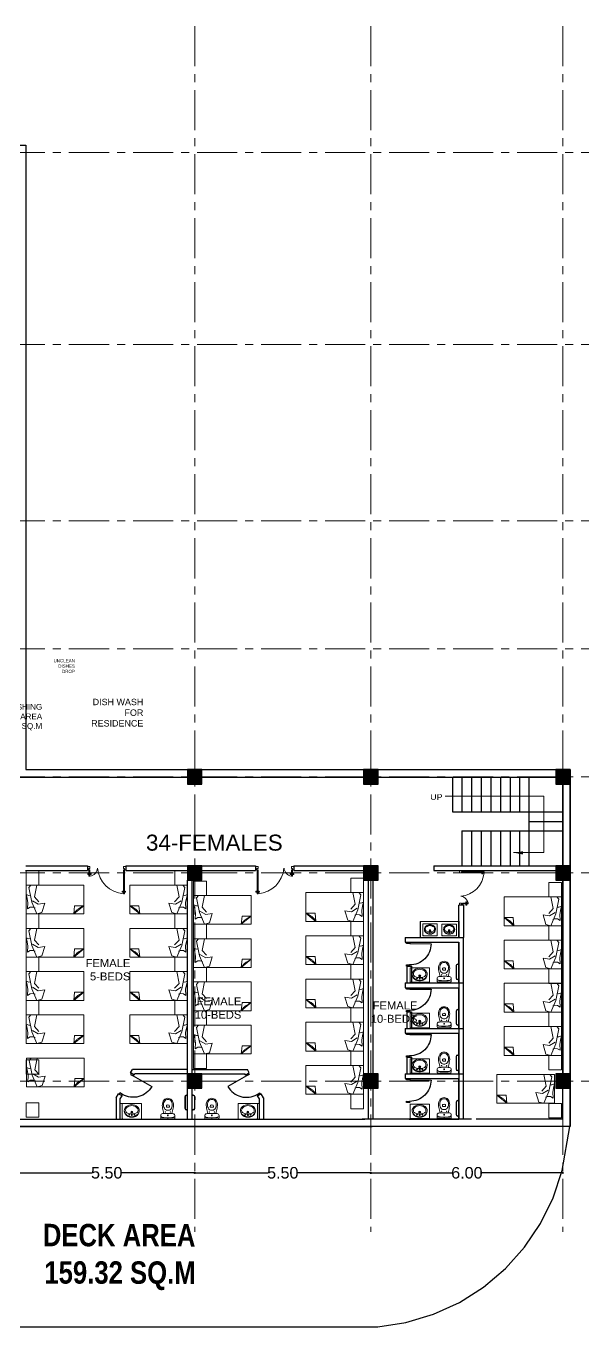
# Model space of a CAD drawing. Header units: metres. Extents: x 319894 to 3389272, y 120 to 6136017.
# Drawn here: x 321382.53 to 321399.92, y 3067998.46 to 3068039.09 of the extents above; entities that cross this region are included whole.
import ezdxf

# ---------------------------------------------------------------- set-up
doc = ezdxf.new("R2010")
doc.units = ezdxf.units.M
doc.header["$MEASUREMENT"] = 0
for name, pattern in [('CENTER', [2, 1.25, -0.25, 0.25, -0.25]), ('HIDDEN', [0.375, 0.25, -0.125]), ('RAYITAS', [0.375, 0.25, -0.125])]:
    doc.linetypes.add(name, pattern=pattern)
doc.layers.get('Defpoints').update_dxf_attribs({"color": 254})
for name, color, linetype in [('A-TEXT', 7, 'Continuous'), ('door_cad-block.com', 7, 'Continuous'), ('S-DIM', 7, 'Continuous'), ('steps', 23, 'Continuous'), ('TEXT', 255, 'Continuous'), ('TEXT @ 1', 255, 'Continuous')]:
    doc.layers.add(name, color=color, linetype=linetype)
for name, color, linetype, lineweight in [('a_MUEBLE ART', 4, 'Continuous', 5), ('centerline', 255, 'HIDDEN', 5), ('column', 50, 'Continuous', 30), ('DOORS', 4, 'Continuous', 0), ('Fixtures', 31, 'Continuous', 20), ('FURNITURE P 1 200', 255, 'Continuous', 13), ('hatch', 252, 'Continuous', 15), ('Stairs', 31, 'Continuous', 20), ('wall', 4, 'Continuous', 30), ('window-door', 4, 'Continuous', 20)]:
    doc.layers.add(name, color=color, linetype=linetype, lineweight=lineweight)
doc.styles.add('Estilo_Generado_3', font='arial.ttf', dxfattribs={"width": 1.1})
doc.styles.get("Standard").update_dxf_attribs({"font": 'arial.ttf'})
doc.styles.add('TEXTS', font='swissl.ttf')
doc.dimstyles.new('DIMTEXT', dxfattribs={"dimscale": 0.4, "dimtxt": 0.9, "dimasz": 0.3, "dimexe": 0.05, "dimexo": 0.05, "dimgap": 0.05, "dimtad": 0, "dimzin": 1, "dimdsep": 46, "dimtxsty": 'TEXTS', "dimblk": 'DOTSMALL', "dimcen": 0.1, "dimclrd": 256, "dimclre": 6, "dimclrt": 3, "dimadec": 0, "dimazin": 0, "dimtfac": 0.15, "dimtix": 1, "dimtofl": 0, "dimtmove": 1, "dimatfit": 3, "dimldrblk": 'OPEN', "dimfxl": 1, "dimtolj": 1, "dimtzin": 0, "dimarcsym": 0})

# ---------------------------------------------------------------- blocks, each defined once
blk = doc.blocks.new('*U764')
at = {"layer": 'DOORS', "linetype": 'Continuous', "lineweight": 0}
for p, q in [((8137.3, -1857.9), (8142, -1857.9)), ((8142.2, -1860), (8142.2, -1861.5)), ((8150.8, -1860), (8142.2, -1860)), ((8150.8, -1861.5), (8142.2, -1861.5)), ((8150.8, -1860), (8150.8, -1861.5)), ((8150.8, -1861.5), (8150.8, -1860)), ((8137.3, -1912), (8142, -1912)), ((8142.2, -1909.9), (8142.2, -1908.4)), ((8175.6, -1908.4), (8142.2, -1908.4)), ((8175.6, -1909.9), (8142.2, -1909.9)), ((8175.6, -1909.9), (8175.6, -1908.4)), ((8175.6, -1908.4), (8175.6, -1909.9))]:
    blk.add_line(p, q, dxfattribs=at)
for points in [[(8142, -1857.9), (8142, -1859.9), (8140.4, -1859.9), (8140.4, -1861.4), (8137.3, -1861.4), (8137.3, -1857.9)], [(8142, -1912), (8142, -1910), (8140.4, -1910), (8140.4, -1908.5), (8137.3, -1908.5), (8137.3, -1912)]]:
    blk.add_lwpolyline(points, dxfattribs=at)
for points in [[(8149.2, -1860), (8146.8, -1860), (8147.9, -1859.6), (8147.9, -1859.4, 0.414214), (8147.8, -1859.3, -0.990713), (8147.9, -1858.3), (8148.2, -1858.3)], [(8149.2, -1861.5), (8146.8, -1861.5), (8147.9, -1861.9), (8147.9, -1862.1, -0.414214), (8147.8, -1862.2, 0.990713), (8147.9, -1863.2), (8148.2, -1863.2)], [(8146.9, -1860), (8149.4, -1860), (8148.3, -1859.6), (8148.3, -1859.4, -0.414214), (8148.4, -1859.3, 0.990713), (8148.2, -1858.3), (8147.9, -1858.3)], [(8146.9, -1861.5), (8149.4, -1861.5), (8148.3, -1861.9), (8148.3, -1862.1, 0.414214), (8148.4, -1862.2, -0.990713), (8148.2, -1863.2), (8147.9, -1863.2)], [(8174.1, -1908.4), (8171.6, -1908.4), (8172.7, -1907.9), (8172.7, -1907.8, 0.414214), (8172.6, -1907.7, -0.990713), (8172.7, -1906.6), (8173.1, -1906.6)], [(8174.1, -1909.9), (8171.6, -1909.9), (8172.7, -1910.3), (8172.7, -1910.5, -0.414214), (8172.6, -1910.6, 0.990713), (8172.7, -1911.6), (8173.1, -1911.6)], [(8171.7, -1908.4), (8174.2, -1908.4), (8173.1, -1907.9), (8173.1, -1907.8, -0.414214), (8173.2, -1907.7, 0.990713), (8173.1, -1906.6), (8172.7, -1906.6)], [(8171.7, -1909.9), (8174.2, -1909.9), (8173.1, -1910.3), (8173.1, -1910.5, 0.414214), (8173.2, -1910.6, -0.990713), (8173.1, -1911.6), (8172.7, -1911.6)]]:
    blk.add_lwpolyline(points, format="xyb", dxfattribs=at)
for points in [[(8148, -1858.2), (8148, -1858.3), (8148.2, -1858.3), (8148.2, -1858.2)], [(8148, -1863.4), (8148, -1863.2), (8148.2, -1863.2), (8148.2, -1863.4)], [(8172.8, -1906.5), (8172.8, -1906.6), (8173, -1906.6), (8173, -1906.5)], [(8172.8, -1911.7), (8172.8, -1911.6), (8173, -1911.6), (8173, -1911.7)]]:
    blk.add_lwpolyline(points, close=True, dxfattribs=at)
for centre in [(8142.2, -1859.9), (8142.2, -1910)]:
    blk.add_circle(centre, 0.165, dxfattribs=at)
at = {"layer": 'window-door'}
for centre, radius, start, end in [((8138.7, -1859.8), 12.2, 274.3787, 351.9271), ((8136.2, -1911.5), 39.6, 4.4787, 84.983)]:
    blk.add_arc(centre, radius, start, end, dxfattribs=at)
blk = doc.blocks.new('*U954')
at = {"layer": 'DOORS', "linetype": 'Continuous', "lineweight": 0}
for p, q in [((8137.3, -1857.9), (8142, -1857.9)), ((8142.2, -1860), (8142.2, -1861.5)), ((8175.6, -1860), (8142.2, -1860)), ((8175.6, -1861.5), (8142.2, -1861.5)), ((8175.6, -1860), (8175.6, -1861.5)), ((8175.6, -1861.5), (8175.6, -1860)), ((8137.3, -1912), (8142, -1912)), ((8142.2, -1909.9), (8142.2, -1908.4)), ((8150.8, -1908.4), (8142.2, -1908.4)), ((8150.8, -1909.9), (8142.2, -1909.9)), ((8150.8, -1909.9), (8150.8, -1908.4)), ((8150.8, -1908.4), (8150.8, -1909.9))]:
    blk.add_line(p, q, dxfattribs=at)
for points in [[(8142, -1857.9), (8142, -1859.9), (8140.4, -1859.9), (8140.4, -1861.4), (8137.3, -1861.4), (8137.3, -1857.9)], [(8142, -1912), (8142, -1910), (8140.4, -1910), (8140.4, -1908.5), (8137.3, -1908.5), (8137.3, -1912)]]:
    blk.add_lwpolyline(points, dxfattribs=at)
for points in [[(8174.1, -1860), (8171.6, -1860), (8172.7, -1859.6), (8172.7, -1859.4, 0.414214), (8172.6, -1859.3, -0.990713), (8172.7, -1858.3), (8173.1, -1858.3)], [(8174.1, -1861.5), (8171.6, -1861.5), (8172.7, -1862), (8172.7, -1862.1, -0.414214), (8172.6, -1862.3, 0.990713), (8172.7, -1863.3), (8173.1, -1863.3)], [(8171.7, -1860), (8174.2, -1860), (8173.1, -1859.6), (8173.1, -1859.4, -0.414214), (8173.2, -1859.3, 0.990713), (8173.1, -1858.3), (8172.7, -1858.3)], [(8171.7, -1861.5), (8174.2, -1861.5), (8173.1, -1862), (8173.1, -1862.1, 0.414214), (8173.2, -1862.3, -0.990713), (8173.1, -1863.3), (8172.7, -1863.3)], [(8149.2, -1908.4), (8146.8, -1908.4), (8147.9, -1908), (8147.9, -1907.8, 0.414214), (8147.8, -1907.7, -0.990713), (8147.9, -1906.7), (8148.2, -1906.7)], [(8149.2, -1909.9), (8146.8, -1909.9), (8147.9, -1910.3), (8147.9, -1910.5, -0.414214), (8147.8, -1910.6, 0.990713), (8147.9, -1911.6), (8148.2, -1911.6)], [(8146.9, -1908.4), (8149.4, -1908.4), (8148.3, -1908), (8148.3, -1907.8, -0.414214), (8148.4, -1907.7, 0.990713), (8148.2, -1906.7), (8147.9, -1906.7)], [(8146.9, -1909.9), (8149.4, -1909.9), (8148.3, -1910.3), (8148.3, -1910.5, 0.414214), (8148.4, -1910.6, -0.990713), (8148.2, -1911.6), (8147.9, -1911.6)]]:
    blk.add_lwpolyline(points, format="xyb", dxfattribs=at)
for points in [[(8172.8, -1858.2), (8172.8, -1858.3), (8173, -1858.3), (8173, -1858.2)], [(8172.8, -1863.4), (8172.8, -1863.3), (8173, -1863.3), (8173, -1863.4)], [(8148, -1906.5), (8148, -1906.7), (8148.2, -1906.7), (8148.2, -1906.5)], [(8148, -1911.7), (8148, -1911.6), (8148.2, -1911.6), (8148.2, -1911.7)]]:
    blk.add_lwpolyline(points, close=True, dxfattribs=at)
for centre in [(8142.2, -1859.9), (8142.2, -1910)]:
    blk.add_circle(centre, 0.165, dxfattribs=at)
at = {"layer": 'window-door'}
for centre, radius, start, end in [((8136.2, -1858.4), 39.6, 275.017, 355.5213), ((8138.7, -1910.1), 12.2, 8.0729, 85.6213)]:
    blk.add_arc(centre, radius, start, end, dxfattribs=at)
blk = doc.blocks.new('*U950')
at = {"color": 0, "linetype": 'ByBlock', "ltscale": 10}
blk.add_lwpolyline([(-50, 0), (-50, 800, 0.414214), (-850, 0)], format="xyb", dxfattribs=at)
at = {"color": 0}
for points in [[(-900, 0), (-850, 0), (-850, -121), (-900, -121)], [(-50, 0), (0, 0), (0, -121), (-50, -121)]]:
    blk.add_lwpolyline(points, close=True, dxfattribs=at)
blk = doc.blocks.new('ca_ba_wc057')
at = {"layer": 'a_MUEBLE ART', "color": 8}
for p, q in [((-4.8, -41.3), (-4.8, -39.3)), ((0, -4), (-1.1, -4)), ((0, -4), (1.1, -4)), ((4.8, -41.3), (4.8, -39.3))]:
    blk.add_line(p, q, dxfattribs=at)
at = {"layer": 'a_MUEBLE ART'}
blk.add_lwpolyline([(-16.3, -34.8, -0.017322), (-12.2, -18, -0.007818), (-16.6, -17.5, -0.379899), (-22.2, -11.2), (-22.2, -4, -0.414214), (-18.2, 0), (0, 0), (18.2, 0, -0.414214), (22.2, -4), (22.2, -11.2, -0.379899), (16.6, -17.5, -0.007818), (12.2, -18, -0.017322), (16.3, -34.8, -0.034533), (17.5, -43, -0.180901), (11.8, -60.3, -0.210568), (0, -65.5, -0.210568), (-11.8, -60.3, -0.180901), (-17.5, -43, -0.034533)], format="xyb", close=True, dxfattribs=at)
at = {"layer": 'a_MUEBLE ART', "color": 8}
for centre, radius in [((-8, -23), 0.75), ((0, -12.2), 1.35), ((0, -12.2), 1.35), ((8, -23), 0.75)]:
    blk.add_circle(centre, radius, dxfattribs=at)
for centre, radius, start, end in [((-16, -8.9), 4, 96.2719, 180), ((-16, -9.6), 4, 96.2141, 169.7572), ((0, -154), 149.3, 90, 96.3306), ((0, -154), 150, 90, 96.2719), ((-3.3, -39.3), 1.5, 96.6492, 180), ((0, -67.6), 30, 90, 96.6492), ((0, -154), 150, 83.7281, 90), ((0, -154), 149.3, 83.6694, 90), ((0, -67.6), 30, 83.3508, 90), ((3.3, -39.3), 1.5, 0, 83.3508), ((16, -8.9), 4, 0, 83.7281), ((16, -9.6), 4, 10.2428, 83.7859), ((-1.8, -41.3), 3, 180, 233.1301), ((0, -38.9), 6, 233.1301, 270), ((0, -38.9), 6, 270, 306.8699), ((1.8, -41.3), 3, 306.8699, 0)]:
    blk.add_arc(centre, radius, start, end, dxfattribs=at)
at = {"layer": 'a_MUEBLE ART'}
for centre, radius, start, end in [((11.2, -45.8), 25, 152.5973, 168.3805), ((0, 121.9), 140.4, 264.9986, 270), ((-0.7, -39.6), 11.6, 96.2419, 152.5973), ((0, -46), 18, 90, 96.2419), ((0, 121.9), 140.4, 270, 275.0014), ((0, -46), 18, 83.7581, 90), ((0.7, -39.6), 11.6, 27.4027, 83.7581), ((-11.2, -45.8), 25, 11.6195, 27.4027), ((7.9, -45.1), 21.6, 168.3805, 209.1161), ((0, -49.5), 12.6, 209.1161, 270), ((0, -49.5), 12.6, 270, 330.8839), ((-7.9, -45.1), 21.6, 330.8839, 11.6195)]:
    blk.add_arc(centre, radius, start, end, dxfattribs=at)
blk = doc.blocks.new('dfsdsd')
at = {"layer": 'a_MUEBLE ART'}
for q in [(322538.219, 3068058.871), (322538.276, 3068059.364)]:
    blk.add_line((322538.219, 3068059.364), q, dxfattribs=at)
at = {"layer": 'a_MUEBLE ART', "color": 8}
blk.add_line((322538.205, 3068058.871), (322538.205, 3068058.892), dxfattribs=at)
at = {"layer": 'a_MUEBLE ART'}
blk.add_lwpolyline([(322537.614, 3068058.871), (322538.218, 3068058.871), (322538.219, 3068059.364), (322537.614, 3068059.364)], close=True, dxfattribs=at)
at = {"layer": 'a_MUEBLE ART', "color": 8, "linetype": 'RAYITAS'}
for centre in [(322537.833, 3068059.013), (322538, 3068059.013)]:
    blk.add_circle(centre, 0.0125, dxfattribs=at)
at = {"layer": 'a_MUEBLE ART', "color": 8}
for centre, radius in [((322537.916, 3068059.091), 0.0313), ((322537.916, 3068059.091), 0.0192), ((322537.916, 3068059.002), 0.0146)]:
    blk.add_circle(centre, radius, dxfattribs=at)
at = {"layer": 'a_MUEBLE ART'}
for centre, radius, start, end in [((322537.896, 3068059.168), 0.215, 187.4784, 187.4784), ((322537.936, 3068059.167), 0.215, 352.4878, 352.4878), ((322537.849, 3068059.139), 0.167, 129.066, 179.9831), ((322537.879, 3068059.139), 0.196, 179.9831, 247.2687), ((322537.896, 3068059.168), 0.215, 190.9799, 247.8039), ((322537.821, 3068059.154), 0.101, 152.9141, 249.6246), ((322537.849, 3068059.139), 0.134, 129.066, 152.9141), ((322537.916, 3068059.057), 0.273, 89.9831, 129.066), ((322537.916, 3068059.057), 0.24, 89.9831, 129.066), ((322537.916, 3068059.411), 0.376, 249.6246, 269.9831), ((322537.916, 3068059.229), 0.294, 247.2687, 269.9831), ((322537.916, 3068059.229), 0.28, 248.7299, 269.9831), ((322537.916, 3068059.057), 0.273, 50.9002, 89.9831), ((322537.916, 3068059.057), 0.24, 50.9002, 89.9831), ((322537.916, 3068059.411), 0.376, 269.9831, 290.3416), ((322537.916, 3068059.229), 0.28, 269.9831, 291.2364), ((322537.916, 3068059.229), 0.294, 269.9831, 292.6975), ((322537.936, 3068059.167), 0.215, 292.1624, 348.9864), ((322537.954, 3068059.139), 0.196, 292.6975, 359.9831), ((322538.012, 3068059.154), 0.101, 290.3416, 27.0521), ((322537.983, 3068059.139), 0.134, 27.0521, 50.9002), ((322537.983, 3068059.139), 0.167, 359.9831, 50.9002)]:
    blk.add_arc(centre, radius, start, end, dxfattribs=at)
at = {"layer": 'FURNITURE P 1 200'}
for p, q in [((322536.179, 3068059.602), (322536.179, 3068059.64)), ((322536.179, 3068059.64), (322536.184, 3068059.64)), ((322536.184, 3068059.602), (322536.179, 3068059.602)), ((322536.184, 3068059.64), (322536.184, 3068059.602)), ((322536.184, 3068059.63), (322536.207, 3068059.63)), ((322536.184, 3068059.612), (322536.207, 3068059.611)), ((322536.243, 3068059.376), (322536.242, 3068059.211)), ((322536.243, 3068059.376), (322536.244, 3068059.574)), ((322536.262, 3068059.376), (322536.26, 3068059.211)), ((322536.262, 3068059.376), (322536.263, 3068059.573)), ((322536.176, 3068059.184), (322536.176, 3068059.146)), ((322536.181, 3068059.184), (322536.176, 3068059.184)), ((322536.176, 3068059.146), (322536.181, 3068059.146)), ((322536.181, 3068059.146), (322536.181, 3068059.184)), ((322536.181, 3068059.174), (322536.204, 3068059.174)), ((322536.181, 3068059.156), (322536.204, 3068059.155))]:
    blk.add_line(p, q, dxfattribs=at)
for centre, radius, start, end in [((322536.207, 3068059.574), 0.0561, 359.4074, 89.4074), ((322536.207, 3068059.574), 0.0374, 359.4074, 89.4074), ((322536.204, 3068059.211), 0.0374, 269.8025, 359.8025), ((322536.204, 3068059.211), 0.0561, 269.8025, 359.8025)]:
    blk.add_arc(centre, radius, start, end, dxfattribs=at)
at = {"layer": 'wall'}
for p, q in [((322536.175, 3068060.291), (322537.823, 3068060.291)), ((322536.176, 3068060.421), (322537.898, 3068060.421)), ((322537.843, 3068060.256), (322537.823, 3068060.291)), ((322537.843, 3068060.256), (322537.956, 3068060.321)), ((322537.956, 3068060.321), (322537.898, 3068060.421)), ((322538.219, 3068059.606), (322538.331, 3068059.671)), ((322538.276, 3068059.506), (322538.219, 3068059.606)), ((322538.276, 3068058.871), (322538.276, 3068059.506)), ((322538.406, 3068059.541), (322538.331, 3068059.671)), ((322538.406, 3068059.541), (322538.406, 3068058.871))]:
    blk.add_line(p, q, dxfattribs=at)
at = {"xscale": -0.00999999999999999, "yscale": 0.00999999999999999, "zscale": 0.009999999999999993, "rotation": 180.2486950231968}
blk.add_blockref('ca_ba_wc057', (322536.791, 3068058.871), dxfattribs=at)
at = {"layer": 'door_cad-block.com', "xscale": 0.0008333333318616673, "yscale": 0.0008333333318616673, "zscale": 0.0008333333318616673, "rotation": 119.9118645570162}
blk.add_blockref('*U950', (322537.85, 3068060.26), dxfattribs=at)
blk = doc.blocks.new('cell bed1')
at = {"layer": 'Fixtures'}
for p, q in [((2034189, -167492), (2034446, -167181)), ((2034446, -167181), (2034189, -167208)), ((2034189, -167208), (2034189, -167492))]:
    blk.add_line(p, q, dxfattribs=at)
blk.add_lwpolyline([(2034446, -167492), (2034446, -165692), (2033546, -165692), (2033546, -167492)], close=True, dxfattribs=at)
at = {"layer": 'Fixtures', "linetype": 'ByBlock', "lineweight": 0}
for points in [[(2034288, -165740), (2034093, -165751), (2033916, -165714), (2033841, -165694), (2033872, -165777), (2033864, -165843)], [(2034256, -165972), (2034233, -165910), (2034237, -165822), (2034288, -165740)], [(2034036, -165889), (2034143, -166070), (2034112, -166274), (2034405, -166182), (2034446, -166026), (2034081, -165870), (2033621, -165778), (2033546, -165839), (2033546, -166026), (2033913, -165956), (2034065, -166095)]]:
    blk.add_lwpolyline(points, dxfattribs=at)
at = {"layer": 'Fixtures'}
blk.add_open_spline([(2034189, -167483), (2034205, -167455), (2034280, -167338), (2034324, -167266), (2034400, -167213), (2034446, -167181)], degree=3, knots=[58.285176, 58.285176, 58.285176, 58.285176, 153.797631, 253.744613, 409.43508, 409.43508, 409.43508, 409.43508], dxfattribs=at)
blk = doc.blocks.new('_DotSmall')
at = {"color": 0, "linetype": 'ByBlock', "const_width": 0.5}
blk.add_lwpolyline([(-0.0625, 0, 1), (0.0625, 0, 1)], format="xyb", close=True, dxfattribs=at)
blk = doc.blocks.new('*D923')
at = {"layer": 'Defpoints', "color": 0, "transparency": 16777216}
for p in [(322212.308, 3068104.83), (322217.803, 3068104.83), (322217.803, 3068104.83)]:
    blk.add_point(p, dxfattribs=at)
at = {"layer": 'S-DIM', "color": 6, "lineweight": -2, "transparency": 16777216}
blk.add_line((322212.308, 3068104.85), (322212.308, 3068104.85), dxfattribs=at)
at = {"layer": 'S-DIM', "lineweight": -2, "transparency": 16777216}
for p, q in [((322212.308, 3068104.83), (322214.587, 3068104.83)), ((322217.803, 3068104.83), (322215.523, 3068104.83))]:
    blk.add_line(p, q, dxfattribs=at)
at = {"layer": 'S-DIM', "lineweight": -2, "transparency": 16777216, "xscale": 0.12, "yscale": 0.12, "zscale": 0.12, "rotation": 180}
blk.add_blockref('_DotSmall', (322212.308, 3068104.83), dxfattribs=at)
at = {"layer": 'S-DIM', "lineweight": -2, "transparency": 16777216, "xscale": 0.12, "yscale": 0.12, "zscale": 0.12}
blk.add_blockref('_DotSmall', (322217.803, 3068104.83), dxfattribs=at)
at = {"layer": 'S-DIM', "color": 3, "transparency": 16777216, "insert": (322215.055, 3068104.83), "char_height": 0.36, "attachment_point": 5, "style": 'TEXTS'}
blk.add_mtext('\\A1;5.50', dxfattribs=at)
blk = doc.blocks.new('_Open')
at = {"color": 0, "linetype": 'ByBlock', "lineweight": -2}
for p, q in [((-1, 0.17), (0, 0)), ((-1, -0.17), (0, 0)), ((0, 0), (-1, 0))]:
    blk.add_line(p, q, dxfattribs=at)
blk = doc.blocks.new('*D924')
at = {"layer": 'Defpoints', "color": 0, "transparency": 16777216}
for p in [(322217.803, 3068104.83), (322223.303, 3068104.83), (322223.303, 3068104.83)]:
    blk.add_point(p, dxfattribs=at)
at = {"layer": 'S-DIM', "lineweight": -2, "transparency": 16777216}
for p, q in [((322217.803, 3068104.83), (322220.085, 3068104.83)), ((322223.303, 3068104.83), (322221.02, 3068104.83))]:
    blk.add_line(p, q, dxfattribs=at)
at = {"layer": 'S-DIM', "lineweight": -2, "transparency": 16777216, "xscale": 0.12, "yscale": 0.12, "zscale": 0.12, "rotation": 180}
blk.add_blockref('_DotSmall', (322217.803, 3068104.83), dxfattribs=at)
at = {"layer": 'S-DIM', "lineweight": -2, "transparency": 16777216, "xscale": 0.12, "yscale": 0.12, "zscale": 0.12}
blk.add_blockref('_DotSmall', (322223.303, 3068104.83), dxfattribs=at)
at = {"layer": 'S-DIM', "color": 3, "transparency": 16777216, "insert": (322220.553, 3068104.83), "char_height": 0.36, "attachment_point": 5, "style": 'TEXTS'}
blk.add_mtext('\\A1;5.50', dxfattribs=at)
blk = doc.blocks.new('*D925')
at = {"layer": 'Defpoints', "color": 0, "transparency": 16777216}
for p in [(322223.303, 3068104.83), (322229.303, 3068104.83), (322229.303, 3068104.83)]:
    blk.add_point(p, dxfattribs=at)
at = {"layer": 'S-DIM', "lineweight": -2, "transparency": 16777216}
for p, q in [((322223.303, 3068104.83), (322225.835, 3068104.83)), ((322229.303, 3068104.83), (322226.77, 3068104.83))]:
    blk.add_line(p, q, dxfattribs=at)
at = {"layer": 'S-DIM', "lineweight": -2, "transparency": 16777216, "xscale": 0.12, "yscale": 0.12, "zscale": 0.12, "rotation": 180}
blk.add_blockref('_DotSmall', (322223.303, 3068104.83), dxfattribs=at)
at = {"layer": 'S-DIM', "lineweight": -2, "transparency": 16777216, "xscale": 0.12, "yscale": 0.12, "zscale": 0.12}
blk.add_blockref('_DotSmall', (322229.303, 3068104.83), dxfattribs=at)
at = {"layer": 'S-DIM', "color": 3, "transparency": 16777216, "insert": (322226.303, 3068104.83), "char_height": 0.36, "attachment_point": 5, "style": 'TEXTS'}
blk.add_mtext('\\A1;6.00', dxfattribs=at)
blk = doc.blocks.new('column')
at = {"layer": 'hatch'}
h = blk.add_hatch(color=256, dxfattribs=at)
h.dxf.hatch_style = 1
h.paths.add_polyline_path([(0, 0), (0.45, 0), (0.45, 0.45), (0, 0.45)])
at = {"layer": 'column'}
for p, q in [((0, 0.45), (0.45, 0)), ((0, 0), (0.45, 0.45)), ((0.225, 0.45), (0.225, 0)), ((0, 0.225), (0.45, 0.225))]:
    blk.add_line(p, q, dxfattribs=at)
blk.add_lwpolyline([(0, 0), (0.45, 0), (0.45, 0.45), (0, 0.45)], close=True, dxfattribs=at)
blk = doc.blocks.new('*U951')
at = {"color": 0, "linetype": 'ByBlock', "ltscale": 10}
blk.add_lwpolyline([(-850, 0), (-850, 800, -0.414214), (-50, 0)], format="xyb", dxfattribs=at)
at = {"color": 0}
for points in [[(-900, 0), (-850, 0), (-850, -121), (-900, -121)], [(-50, 0), (0, 0), (0, -121), (-50, -121)]]:
    blk.add_lwpolyline(points, close=True, dxfattribs=at)
blk = doc.blocks.new('DFGDFGDG')
at = {"layer": 'a_MUEBLE ART', "color": 8}
for p, q in [((322351.688, 3068110.453), (322351.688, 3068110.474)), ((322352.262, 3068110.474), (322351.688, 3068110.474)), ((322352.262, 3068110.452), (322352.262, 3068110.474))]:
    blk.add_line(p, q, dxfattribs=at)
at = {"layer": 'a_MUEBLE ART'}
blk.add_lwpolyline([(322351.675, 3068110.453), (322351.675, 3068110.925), (322352.279, 3068110.925), (322352.279, 3068110.452)], close=True, dxfattribs=at)
at = {"layer": 'a_MUEBLE ART', "color": 8, "linetype": 'RAYITAS'}
for centre in [(322351.893, 3068110.594), (322352.06, 3068110.594)]:
    blk.add_circle(centre, 0.0125, dxfattribs=at)
at = {"layer": 'a_MUEBLE ART', "color": 8}
for centre, radius in [((322351.977, 3068110.673), 0.0313), ((322351.977, 3068110.673), 0.0192), ((322351.977, 3068110.584), 0.0146)]:
    blk.add_circle(centre, radius, dxfattribs=at)
at = {"layer": 'a_MUEBLE ART'}
for centre, radius, start, end in [((322351.957, 3068110.749), 0.215, 187.4772, 187.4772), ((322351.997, 3068110.749), 0.215, 352.4866, 352.4866), ((322351.91, 3068110.721), 0.167, 129.0648, 179.9819), ((322351.939, 3068110.721), 0.196, 179.9819, 247.2675), ((322351.957, 3068110.749), 0.215, 190.9787, 247.8026), ((322351.882, 3068110.736), 0.101, 152.9129, 249.6234), ((322351.91, 3068110.721), 0.134, 129.0648, 152.9129), ((322351.977, 3068110.639), 0.273, 89.9819, 129.0648), ((322351.977, 3068110.639), 0.24, 89.9819, 129.0648), ((322351.977, 3068110.993), 0.376, 249.6234, 269.9819), ((322351.977, 3068110.639), 0.273, 50.899, 89.9819), ((322351.977, 3068110.639), 0.24, 50.899, 89.9819), ((322351.977, 3068110.993), 0.376, 269.9819, 290.3404), ((322351.997, 3068110.749), 0.215, 292.1612, 348.9852), ((322352.015, 3068110.721), 0.196, 292.6963, 359.9819), ((322352.072, 3068110.736), 0.101, 290.3404, 27.0509), ((322352.044, 3068110.721), 0.134, 27.0509, 50.899), ((322352.044, 3068110.721), 0.167, 359.9819, 50.899), ((322351.977, 3068110.811), 0.294, 247.2675, 269.9819), ((322351.977, 3068110.811), 0.28, 248.7287, 269.9819), ((322351.977, 3068110.811), 0.28, 269.9819, 291.2352), ((322351.977, 3068110.811), 0.294, 269.9819, 292.6963)]:
    blk.add_arc(centre, radius, start, end, dxfattribs=at)
at = {"layer": 'FURNITURE P 1 200'}
for p, q in [((322353.112, 3068110.797), (322353.112, 3068110.993)), ((322353.13, 3068110.797), (322353.131, 3068110.993)), ((322353.191, 3068111.049), (322353.168, 3068111.049)), ((322353.191, 3068111.031), (322353.168, 3068111.031)), ((322353.196, 3068111.059), (322353.191, 3068111.059)), ((322353.191, 3068111.059), (322353.191, 3068111.021)), ((322353.191, 3068111.021), (322353.196, 3068111.021)), ((322353.196, 3068111.021), (322353.196, 3068111.059)), ((322353.112, 3068110.797), (322353.112, 3068110.601)), ((322353.13, 3068110.797), (322353.131, 3068110.601)), ((322353.191, 3068110.564), (322353.168, 3068110.564)), ((322353.191, 3068110.536), (322353.191, 3068110.573)), ((322353.191, 3068110.573), (322353.196, 3068110.573)), ((322353.196, 3068110.573), (322353.196, 3068110.536)), ((322353.191, 3068110.545), (322353.168, 3068110.545)), ((322353.196, 3068110.536), (322353.191, 3068110.536))]:
    blk.add_line(p, q, dxfattribs=at)
for centre, radius, start, end in [((322353.168, 3068110.993), 0.0561, 90.1975, 180.1975), ((322353.168, 3068110.993), 0.0374, 90.1975, 180.1975), ((322353.168, 3068110.601), 0.0561, 179.8025, 269.8025), ((322353.168, 3068110.601), 0.0374, 179.8025, 269.8025)]:
    blk.add_arc(centre, radius, start, end, dxfattribs=at)
at = {"layer": 'wall'}
for p, q in [((322351.525, 3068111.873), (322351.675, 3068111.873)), ((322351.525, 3068111.873), (322353.196, 3068111.873)), ((322351.525, 3068111.873), (322351.525, 3068111.723)), ((322353.196, 3068111.873), (322353.346, 3068111.873)), ((322353.346, 3068110.453), (322353.346, 3068111.873)), ((322351.525, 3068111.723), (322353.196, 3068111.723)), ((322353.196, 3068110.453), (322353.196, 3068111.723)), ((322351.645, 3068110.453), (322353.196, 3068110.453))]:
    blk.add_line(p, q, dxfattribs=at)
at = {"xscale": -0.009999999999999976, "yscale": 0.009999999999999976, "zscale": 0.00999999999999998, "rotation": 180.2486950231969}
blk.add_blockref('ca_ba_wc057', (322352.741, 3068110.474), dxfattribs=at)
at = {"layer": 'door_cad-block.com', "xscale": 0.0008333333318616671, "yscale": 0.0008333333318616671, "zscale": 0.0008333333318616671, "rotation": 269.7513044880719}
blk.add_blockref('*U951', (322351.663, 3068110.972), dxfattribs=at)
blk = doc.blocks.new('*U958')
at = {"layer": 'DOORS', "linetype": 'Continuous', "lineweight": 0}
for p, q in [((8137.3, -1857.9), (8142, -1857.9)), ((8142.2, -1860), (8142.2, -1861.5)), ((8175.6, -1860), (8142.2, -1860)), ((8175.6, -1861.5), (8142.2, -1861.5)), ((8175.6, -1860), (8175.6, -1861.5)), ((8175.6, -1861.5), (8175.6, -1860)), ((8137.3, -1912), (8142, -1912)), ((8142.2, -1909.9), (8142.2, -1908.4)), ((8150.8, -1908.4), (8142.2, -1908.4)), ((8150.8, -1909.9), (8142.2, -1909.9)), ((8150.8, -1909.9), (8150.8, -1908.4)), ((8150.8, -1908.4), (8150.8, -1909.9))]:
    blk.add_line(p, q, dxfattribs=at)
for points in [[(8142, -1857.9), (8142, -1859.9), (8140.4, -1859.9), (8140.4, -1861.4), (8137.3, -1861.4), (8137.3, -1857.9)], [(8142, -1912), (8142, -1910), (8140.4, -1910), (8140.4, -1908.5), (8137.3, -1908.5), (8137.3, -1912)]]:
    blk.add_lwpolyline(points, dxfattribs=at)
for points in [[(8174.1, -1860), (8171.6, -1860), (8172.7, -1859.6), (8172.7, -1859.4, 0.414214), (8172.6, -1859.3, -0.990713), (8172.7, -1858.3), (8173.1, -1858.3)], [(8171.7, -1860), (8174.2, -1860), (8173.1, -1859.6), (8173.1, -1859.4, -0.414214), (8173.2, -1859.3, 0.990713), (8173.1, -1858.3), (8172.7, -1858.3)], [(8174.1, -1861.5), (8171.6, -1861.5), (8172.7, -1862), (8172.7, -1862.1, -0.414214), (8172.6, -1862.3, 0.990713), (8172.7, -1863.3), (8173.1, -1863.3)], [(8171.7, -1861.5), (8174.2, -1861.5), (8173.1, -1862), (8173.1, -1862.1, 0.414214), (8173.2, -1862.3, -0.990713), (8173.1, -1863.3), (8172.7, -1863.3)], [(8149.2, -1908.4), (8146.8, -1908.4), (8147.9, -1908), (8147.9, -1907.8, 0.414214), (8147.8, -1907.7, -0.990713), (8147.9, -1906.7), (8148.2, -1906.7)], [(8149.2, -1909.9), (8146.8, -1909.9), (8147.9, -1910.3), (8147.9, -1910.5, -0.414214), (8147.8, -1910.6, 0.990713), (8147.9, -1911.6), (8148.2, -1911.6)], [(8146.9, -1908.4), (8149.4, -1908.4), (8148.3, -1908), (8148.3, -1907.8, -0.414214), (8148.4, -1907.7, 0.990713), (8148.2, -1906.7), (8147.9, -1906.7)], [(8146.9, -1909.9), (8149.4, -1909.9), (8148.3, -1910.3), (8148.3, -1910.5, 0.414214), (8148.4, -1910.6, -0.990713), (8148.2, -1911.6), (8147.9, -1911.6)]]:
    blk.add_lwpolyline(points, format="xyb", dxfattribs=at)
for points in [[(8172.8, -1858.2), (8172.8, -1858.3), (8173, -1858.3), (8173, -1858.2)], [(8172.8, -1863.4), (8172.8, -1863.3), (8173, -1863.3), (8173, -1863.4)], [(8148, -1906.5), (8148, -1906.7), (8148.2, -1906.7), (8148.2, -1906.5)], [(8148, -1911.7), (8148, -1911.6), (8148.2, -1911.6), (8148.2, -1911.7)]]:
    blk.add_lwpolyline(points, close=True, dxfattribs=at)
for centre in [(8142.2, -1859.9), (8142.2, -1910)]:
    blk.add_circle(centre, 0.165, dxfattribs=at)
at = {"layer": 'window-door'}
for centre, radius, start, end in [((8136.2, -1858.4), 39.6, 275.017, 355.5213), ((8138.7, -1910.1), 12.2, 8.0729, 85.6213)]:
    blk.add_arc(centre, radius, start, end, dxfattribs=at)
blk = doc.blocks.new('GRID FOR GROUND FLOOR')
at = {"layer": 'centerline', "linetype": 'CENTER'}
for p, q in [((322217.803, 3068140.648), (322217.803, 3068102.989)), ((322217.803, 3068140.648), (322217.803, 3068102.989)), ((322223.303, 3068140.648), (322223.303, 3068102.989)), ((322223.303, 3068140.648), (322223.303, 3068102.989)), ((322223.303, 3068140.648), (322223.303, 3068102.989)), ((322223.303, 3068140.648), (322223.303, 3068102.989)), ((322229.303, 3068140.648), (322229.303, 3068102.989)), ((322229.303, 3068140.648), (322229.303, 3068102.989)), ((322229.303, 3068140.648), (322229.303, 3068102.989)), ((322229.303, 3068140.648), (322229.303, 3068102.989)), ((322235.126, 3068136.698), (322188.02, 3068136.698)), ((322235.126, 3068130.698), (322188.02, 3068130.698)), ((322235.126, 3068125.198), (322188.02, 3068125.198)), ((322235.126, 3068121.198), (322188.02, 3068121.198)), ((322235.126, 3068117.198), (322188.02, 3068117.198)), ((322235.126, 3068117.198), (322188.02, 3068117.198)), ((322235.126, 3068114.198), (322188.02, 3068114.198)), ((322235.126, 3068114.198), (322188.02, 3068114.198)), ((322235.126, 3068107.698), (322188.02, 3068107.698))]:
    blk.add_line(p, q, dxfattribs=at)
at = {"layer": 'wall'}
for p in [(322217.578, 3068116.973), (322223.078, 3068116.973), (322229.078, 3068116.973), (322217.578, 3068113.973), (322223.078, 3068113.973), (322229.078, 3068113.973), (322217.578, 3068107.473), (322223.078, 3068107.473), (322229.078, 3068107.473)]:
    blk.add_blockref('column', p, dxfattribs=at)
at = {"layer": 'S-DIM'}
for base, p1, p2, picture, middle in [((322217.8026, 3068104.82994), (322212.30759, 3068104.8299), (322217.8026, 3068104.82994), '*D923', (322215.05509, 3068104.82994)), ((322223.303, 3068104.83), (322217.803, 3068104.83), (322223.303, 3068104.83), '*D924', (322220.553, 3068104.83)), ((322229.303, 3068104.83), (322223.303, 3068104.83), (322229.303, 3068104.83), '*D925', (322226.303, 3068104.83))]:
    dim = blk.add_linear_dim(base=base, p1=p1, p2=p2, dimstyle='DIMTEXT', dxfattribs=at)
    dim.commit()
    dim.dimension.update_dxf_attribs({"geometry": picture, "text_midpoint": middle})

msp = doc.modelspace()

# ---------------------------------------------------------------- linework, layer by layer
at = {"color": 1}
msp.add_lwpolyline([(321377.934, 3067998.459), (321393.508, 3067998.463), (321394.392, 3067998.599), (321395.248, 3067998.856), (321396.062, 3067999.227), (321396.817, 3067999.707), (321397.498, 3068000.285), (321398.095, 3068000.952), (321398.594, 3068001.694), (321398.987, 3068002.497), (321399.266, 3068003.347), (321399.514, 3068004.716), (321376.567, 3068004.716)], dxfattribs=at)
at = {"layer": 'a_MUEBLE ART', "color": 8}
for p, q in [((321394.926, 3068010.679), (321394.926, 3068010.695)), ((321395.525, 3068010.679), (321395.525, 3068010.694))]:
    msp.add_line(p, q, dxfattribs=at)
at = {"layer": 'a_MUEBLE ART'}
for points in [[(321395.366, 3068010.679), (321394.916, 3068010.679), (321394.916, 3068011.046), (321395.366, 3068011.046)], [(321395.965, 3068010.679), (321395.515, 3068010.679), (321395.515, 3068011.045), (321395.965, 3068011.045)]]:
    msp.add_lwpolyline(points, close=True, dxfattribs=at)
at = {"layer": 'a_MUEBLE ART', "color": 8, "linetype": 'RAYITAS'}
for centre in [(321395.079, 3068010.784), (321395.203, 3068010.785), (321395.678, 3068010.784), (321395.802, 3068010.784)]:
    msp.add_circle(centre, 0.00932, dxfattribs=at)
at = {"layer": 'a_MUEBLE ART', "color": 8}
for centre, radius in [((321395.141, 3068010.843), 0.0233), ((321395.141, 3068010.843), 0.0143), ((321395.141, 3068010.776), 0.0109), ((321395.74, 3068010.843), 0.0233), ((321395.74, 3068010.843), 0.0143), ((321395.74, 3068010.776), 0.0109)]:
    msp.add_circle(centre, radius, dxfattribs=at)
at = {"layer": 'a_MUEBLE ART'}
for centre, radius, start, end in [((321395.126, 3068010.9), 0.16, 187.5122, 187.5122), ((321395.156, 3068010.9), 0.16, 352.5216, 352.5216), ((321395.141, 3068010.817), 0.203, 90.0169, 129.0998), ((321395.141, 3068010.817), 0.203, 50.934, 90.0169), ((321395.725, 3068010.899), 0.16, 187.5122, 187.5122), ((321395.755, 3068010.899), 0.16, 352.5216, 352.5216), ((321395.74, 3068010.817), 0.203, 90.0169, 129.0998), ((321395.74, 3068010.817), 0.203, 50.934, 90.0169), ((321395.091, 3068010.879), 0.124, 129.0998, 180.0169), ((321395.113, 3068010.879), 0.146, 180.0169, 247.3025), ((321395.126, 3068010.9), 0.16, 191.0136, 247.8376), ((321395.07, 3068010.89), 0.0755, 152.9479, 249.6584), ((321395.091, 3068010.879), 0.0994, 129.0998, 152.9479), ((321395.141, 3068010.817), 0.178, 90.0169, 129.0998), ((321395.141, 3068011.081), 0.28, 249.6584, 270.0169), ((321395.141, 3068010.945), 0.218, 247.3025, 270.0169), ((321395.141, 3068010.945), 0.209, 248.7636, 270.0169), ((321395.141, 3068010.817), 0.178, 50.934, 90.0169), ((321395.141, 3068011.081), 0.28, 270.0169, 290.3754), ((321395.141, 3068010.945), 0.209, 270.0169, 291.2701), ((321395.141, 3068010.945), 0.218, 270.0169, 292.7313), ((321395.156, 3068010.9), 0.16, 292.1961, 349.0201), ((321395.169, 3068010.879), 0.146, 292.7313, 0.0169), ((321395.212, 3068010.89), 0.0755, 290.3754, 27.0859), ((321395.191, 3068010.879), 0.0994, 27.0859, 50.934), ((321395.191, 3068010.879), 0.124, 0.0169, 50.934), ((321395.69, 3068010.878), 0.124, 129.0998, 180.0169), ((321395.712, 3068010.878), 0.146, 180.0169, 247.3025), ((321395.725, 3068010.899), 0.16, 191.0136, 247.8376), ((321395.669, 3068010.889), 0.0755, 152.9479, 249.6584), ((321395.69, 3068010.878), 0.0994, 129.0998, 152.9479), ((321395.74, 3068010.817), 0.178, 90.0169, 129.0998), ((321395.74, 3068011.081), 0.28, 249.6584, 270.0169), ((321395.74, 3068010.945), 0.218, 247.3025, 270.0169), ((321395.74, 3068010.945), 0.209, 248.7636, 270.0169), ((321395.74, 3068010.817), 0.178, 50.934, 90.0169), ((321395.74, 3068011.081), 0.28, 270.0169, 290.3754), ((321395.74, 3068010.945), 0.209, 270.0169, 291.2701), ((321395.74, 3068010.945), 0.218, 270.0169, 292.7313), ((321395.755, 3068010.899), 0.16, 292.1961, 349.0201), ((321395.768, 3068010.878), 0.146, 292.7313, 0.0169), ((321395.811, 3068010.889), 0.0755, 290.3754, 27.0859), ((321395.79, 3068010.878), 0.0994, 27.0859, 50.934), ((321395.79, 3068010.878), 0.124, 0.0169, 50.934)]:
    msp.add_arc(centre, radius, start, end, dxfattribs=at)
at = {"layer": 'Fixtures'}
for points in [[(321382.926, 3068012.258), (321382.526, 3068012.258), (321382.526, 3068012.708), (321382.926, 3068012.708)], [(321387.169, 3068012.258), (321387.569, 3068012.258), (321387.569, 3068012.708), (321387.169, 3068012.708)], [(321388.161, 3068011.936), (321387.761, 3068011.936), (321387.761, 3068012.386), (321388.161, 3068012.386)], [(321392.669, 3068012.027), (321393.069, 3068012.027), (321393.069, 3068012.477), (321392.669, 3068012.477)], [(321398.853, 3068011.892), (321399.253, 3068011.892), (321399.253, 3068012.342), (321398.853, 3068012.342)], [(321382.926, 3068010.908), (321382.526, 3068010.908), (321382.526, 3068011.358), (321382.926, 3068011.358)], [(321387.169, 3068010.908), (321387.569, 3068010.908), (321387.569, 3068011.358), (321387.169, 3068011.358)], [(321388.161, 3068010.586), (321387.761, 3068010.586), (321387.761, 3068011.036), (321388.161, 3068011.036)], [(321392.669, 3068010.677), (321393.069, 3068010.677), (321393.069, 3068011.127), (321392.669, 3068011.127)], [(321398.853, 3068010.542), (321399.253, 3068010.542), (321399.253, 3068010.992), (321398.853, 3068010.992)], [(321382.926, 3068009.558), (321382.526, 3068009.558), (321382.526, 3068010.008), (321382.926, 3068010.008)], [(321387.169, 3068009.558), (321387.569, 3068009.558), (321387.569, 3068010.008), (321387.169, 3068010.008)], [(321388.161, 3068009.236), (321387.761, 3068009.236), (321387.761, 3068009.686), (321388.161, 3068009.686)], [(321392.669, 3068009.327), (321393.069, 3068009.327), (321393.069, 3068009.777), (321392.669, 3068009.777)], [(321398.853, 3068009.192), (321399.253, 3068009.192), (321399.253, 3068009.642), (321398.853, 3068009.642)], [(321398.853, 3068009.192), (321399.253, 3068009.192), (321399.253, 3068009.642), (321398.853, 3068009.642)], [(321382.926, 3068008.208), (321382.526, 3068008.208), (321382.526, 3068008.658), (321382.926, 3068008.658)], [(321387.169, 3068008.208), (321387.569, 3068008.208), (321387.569, 3068008.658), (321387.169, 3068008.658)], [(321388.161, 3068007.886), (321387.761, 3068007.886), (321387.761, 3068008.336), (321388.161, 3068008.336)], [(321392.669, 3068007.977), (321393.069, 3068007.977), (321393.069, 3068008.427), (321392.669, 3068008.427)], [(321398.853, 3068007.842), (321399.253, 3068007.842), (321399.253, 3068008.292), (321398.853, 3068008.292)], [(321398.853, 3068007.842), (321399.253, 3068007.842), (321399.253, 3068008.292), (321398.853, 3068008.292)], [(321388.161, 3068006.536), (321387.761, 3068006.536), (321387.761, 3068006.986), (321388.161, 3068006.986)], [(321392.669, 3068006.627), (321393.069, 3068006.627), (321393.069, 3068007.077), (321392.669, 3068007.077)], [(321398.853, 3068006.492), (321399.253, 3068006.492), (321399.253, 3068006.942), (321398.853, 3068006.942)], [(321398.853, 3068006.492), (321399.253, 3068006.492), (321399.253, 3068006.942), (321398.853, 3068006.942)], [(321382.926, 3068006.358), (321382.526, 3068006.358), (321382.526, 3068006.808), (321382.926, 3068006.808)], [(321392.669, 3068005.277), (321393.069, 3068005.277), (321393.069, 3068005.727), (321392.669, 3068005.727)], [(321382.926, 3068005.008), (321382.526, 3068005.008), (321382.526, 3068005.458), (321382.926, 3068005.458)], [(321398.853, 3068004.994), (321399.253, 3068004.994), (321399.253, 3068005.444), (321398.853, 3068005.444)]]:
    msp.add_lwpolyline(points, close=True, dxfattribs=at)
at = {"layer": 'Stairs'}
for p, q in [((321398.7, 3068015.04), (321395.618, 3068015.04)), ((321398.7, 3068013.275), (321398.7, 3068015.04)), ((321398.7, 3068013.275), (321397.755, 3068013.275)), ((321398.7, 3068013.275), (321397.755, 3068013.275))]:
    msp.add_line(p, q, dxfattribs=at)
msp.add_lwpolyline([(321397.755, 3068013.275, 0, 0.102, 0), (321398.049, 3068013.266, 0.102, 0.102, 0)], format="xyseb", dxfattribs=at)
msp.add_lwpolyline([(321397.755, 3068013.275, 0, 0.102, 0), (321398.049, 3068013.266, 0.102, 0.102, 0)], format="xyseb", dxfattribs=at)
at = {"layer": 'steps'}
for p, q in [((321395.841, 3068015.634), (321395.841, 3068014.551)), ((321396.141, 3068015.634), (321396.141, 3068014.551)), ((321396.441, 3068015.634), (321396.441, 3068014.551)), ((321396.741, 3068015.634), (321396.741, 3068014.551)), ((321397.041, 3068015.634), (321397.041, 3068014.551)), ((321397.341, 3068015.634), (321397.341, 3068014.551)), ((321397.641, 3068015.634), (321397.641, 3068014.551)), ((321397.941, 3068015.634), (321397.941, 3068014.551)), ((321398.241, 3068012.865), (321398.241, 3068015.634)), ((321395.841, 3068014.551), (321398.241, 3068014.551)), ((321398.241, 3068014.551), (321399.291, 3068014.551)), ((321396.141, 3068013.951), (321396.141, 3068012.865)), ((321396.141, 3068013.951), (321398.241, 3068013.951)), ((321396.441, 3068013.951), (321396.441, 3068012.865)), ((321396.741, 3068013.951), (321396.741, 3068012.865)), ((321397.041, 3068013.951), (321397.041, 3068012.865)), ((321397.341, 3068013.951), (321397.341, 3068012.865)), ((321397.641, 3068013.951), (321397.641, 3068012.865)), ((321397.941, 3068013.951), (321397.941, 3068012.865)), ((321398.241, 3068014.251), (321399.291, 3068014.251)), ((321398.241, 3068013.951), (321399.291, 3068013.951)), ((321394.835, 3068011.128), (321396.045, 3068011.129)), ((321394.835, 3068011.128), (321394.835, 3068010.625)), ((321396.045, 3068011.129), (321396.045, 3068010.625)), ((321394.835, 3068010.625), (321396.045, 3068010.625))]:
    msp.add_line(p, q, dxfattribs=at)
at = {"layer": 'wall'}
for p, q in [((321399.289, 3068012.865), (321399.289, 3068015.415)), ((321399.519, 3068012.862), (321399.519, 3068015.415)), ((321382.513, 3068012.715), (321384.444, 3068012.715)), ((321382.519, 3068012.865), (321384.444, 3068012.865)), ((321384.444, 3068012.865), (321384.444, 3068012.715)), ((321385.644, 3068012.865), (321387.569, 3068012.865)), ((321385.644, 3068012.865), (321385.644, 3068012.715)), ((321385.644, 3068012.715), (321387.569, 3068012.715)), ((321388.019, 3068012.865), (321389.694, 3068012.865)), ((321388.019, 3068012.715), (321389.694, 3068012.715)), ((321389.694, 3068012.865), (321389.694, 3068012.715)), ((321390.894, 3068012.865), (321393.069, 3068012.865)), ((321390.894, 3068012.865), (321390.894, 3068012.715)), ((321390.894, 3068012.715), (321393.069, 3068012.715)), ((321395.265, 3068012.865), (321399.066, 3068012.865)), ((321395.265, 3068012.865), (321395.265, 3068012.715)), ((321395.265, 3068012.715), (321399.066, 3068012.715)), ((321387.569, 3068005.865), (321387.569, 3068012.415)), ((321387.719, 3068005.865), (321387.719, 3068012.415)), ((321393.219, 3068006.365), (321393.219, 3068012.418)), ((321393.219, 3068006.365), (321393.219, 3068012.415)), ((321393.369, 3068006.365), (321393.369, 3068012.415)), ((321399.289, 3068006.329), (321399.289, 3068012.415)), ((321399.519, 3068006.365), (321399.519, 3068012.415)), ((321396.039, 3068010.625), (321396.039, 3068011.629)), ((321396.189, 3068011.629), (321396.039, 3068011.629)), ((321396.189, 3068011.629), (321396.189, 3068010.625)), ((321396.039, 3068010.475), (321396.039, 3068004.946)), ((321394.418, 3068009.725), (321394.418, 3068009.206)), ((321394.418, 3068009.725), (321394.568, 3068009.725)), ((321394.568, 3068009.725), (321394.568, 3068009.206)), ((321394.418, 3068008.306), (321394.418, 3068007.786)), ((321394.418, 3068008.306), (321394.568, 3068008.306)), ((321394.568, 3068008.306), (321394.568, 3068007.786)), ((321394.418, 3068006.886), (321394.418, 3068006.366)), ((321394.418, 3068006.886), (321394.568, 3068006.886)), ((321394.568, 3068006.886), (321394.568, 3068006.366)), ((321399.289, 3068004.946), (321399.289, 3068006.179)), ((321387.569, 3068004.959), (321387.569, 3068005.915)), ((321387.719, 3068004.959), (321387.719, 3068005.915)), ((321393.219, 3068004.946), (321393.219, 3068005.915)), ((321393.369, 3068004.946), (321393.369, 3068005.915)), ((321399.519, 3068004.716), (321399.519, 3068005.915)), ((321375.799, 3068004.946), (321393.104, 3068004.946)), ((321396.439, 3068004.946), (321393.019, 3068004.946)), ((321399.289, 3068004.946), (321396.589, 3068004.946)), ((321397.475, 3068004.946), (321396.589, 3068004.946)), ((321375.569, 3068004.716), (321393.334, 3068004.716)), ((321399.516, 3068004.716), (321393.295, 3068004.716)), ((321396.121, 3068004.716), (321396.121, 3068004.716)), ((321396.325, 3068004.716), (321396.325, 3068004.713)), ((321397.625, 3068004.716), (321397.625, 3068004.716))]:
    msp.add_line(p, q, dxfattribs=at)
for points in [[(321399.519, 3068015.865), (321399.519, 3068004.716), (321375.569, 3068004.716), (321375.57, 3068005.916), (321361.569, 3068005.915), (321361.569, 3068015.414), (321360.369, 3068015.414), (321360.369, 3068029.296), (321361.569, 3068029.296), (321361.569, 3068035.365), (321382.519, 3068035.365), (321382.519, 3068015.87), (321399.519, 3068015.87), (321399.519, 3068004.716)], [(321375.789, 3068019.415), (321375.789, 3068015.635), (321399.289, 3068015.635), (321399.289, 3068006.365)]]:
    msp.add_lwpolyline(points, dxfattribs=at)

# ---------------------------------------------------------------- block references
at = {"layer": 'Fixtures', "yscale": 0.001000027668465999, "zscale": 0.001000027668465999}
for p, xscale, rotation in [((321216.83, 3070045.861), -0.001000027668465999, 90), ((321553.266, 3070045.861), 0.001000027668465999, 270), ((321222.064, 3070045.538), -0.001000027668465999, 90), ((321558.766, 3070045.629), 0.001000027668465999, 270), ((321564.95, 3070045.495), 0.001000027668465999, 270), ((321216.83, 3070044.511), -0.001000027668465999, 90), ((321553.266, 3070044.511), 0.001000027668465999, 270), ((321558.766, 3070044.279), 0.001000027668465999, 270), ((321222.064, 3070044.188), -0.001000027668465999, 90), ((321564.95, 3070044.145), 0.001000027668465999, 270), ((321216.83, 3070043.161), -0.001000027668465999, 90), ((321553.266, 3070043.161), 0.001000027668465999, 270), ((321222.064, 3070042.838), -0.001000027668465999, 90), ((321558.766, 3070042.929), 0.001000027668465999, 270), ((321564.95, 3070042.795), 0.001000027668465999, 270), ((321216.83, 3070041.811), -0.001000027668465999, 90), ((321553.266, 3070041.811), 0.001000027668465999, 270), ((321222.064, 3070041.488), -0.001000027668465999, 90), ((321558.766, 3070041.579), 0.001000027668465999, 270), ((321564.95, 3070041.445), 0.001000027668465999, 270), ((321216.84, 3070040.461), -0.001000027668465999, 90), ((321558.766, 3070040.229), 0.001000027668465999, 270), ((321564.731, 3070039.947), 0.001000027668465999, 270)]:
    msp.add_blockref('cell bed1', p, dxfattribs=dict(at, xscale=xscale, rotation=rotation))
at = {"layer": 'wall'}
for name, p in [('GRID FOR GROUND FLOOR', (-830.009, -101.557)), ('DFGDFGDG', (-957.157, -101.247)), ('DFGDFGDG', (-957.157, -102.667)), ('DFGDFGDG', (-957.157, -104.087)), ('dfsdsd', (-1148.46, -53.925)), ('DFGDFGDG', (-957.157, -105.507))]:
    msp.add_blockref(name, p, dxfattribs=at)
at = {"layer": 'wall', "xscale": -1}
msp.add_blockref('dfsdsd', (643923.745, -53.925), dxfattribs=at)
at = {"layer": 'window-door'}
for name, p, xscale, yscale, zscale, rotation in [('*U954', (321426.921, 3068193.624), 0.0222163707725234, 0.0222163707725234, 0.0222163707725234, 269.999999990313), ('*U764', (321432.171, 3068193.624), 0.0222163707725234, 0.0222163707725234, 0.0222163707725234, 269.999999990313), ('*U958', (321232.421, 3068050.078), 0.02010954902358004, 0.02010954902358004, 0.02010954902358004, 359.999999990313)]:
    msp.add_blockref(name, p, dxfattribs=dict(at, xscale=xscale, yscale=yscale, zscale=zscale, rotation=rotation))

# ---------------------------------------------------------------- texts
at = {"layer": 'A-TEXT', "linetype": 'Continuous', "lineweight": 0, "insert": (321395.342, 3068015.01), "char_height": 0.1778, "width": 3.73442, "attachment_point": 5, "rotation": 0.0011, "line_spacing_factor": 0.884458, "style": 'Estilo_Generado_3'}
msp.add_mtext('\\A1;UP', dxfattribs=at)
at = {"layer": 'TEXT', "linetype": 'Continuous'}
for s, insert, char_height, width, attachment_point, rotation in [('UNCLEAN\\PDISHES\\PDROP', (321384.052, 3068018.883), 0.1, 8.64196, 9, 359.9991), ('WASHING \\PAREA\\P8.5 SQ.M', (321383.03, 3068017.089), 0.18, 8.64196, 9, 359.9991), ('DISH WASH \\PFOR\\PRESIDENCE', (321386.19, 3068017.21), 0.2, 9.64046, 9, 359.9991), ('FEMALE\\P5-BEDS', (321385.784, 3068009.28), 0.25, 8.64196, 9, 359.9991), ('FEMALE\\P10-BEDS', (321389.25, 3068008.084), 0.25, 8.64196, 9, 359.9991), ('FEMALE\\P10-BEDS', (321394.749, 3068007.956), 0.25, 8.64196, 9, 359.9991), ('\\pi7.81331;{\\fArial Narrow|b1|i0|c0|p34;DECK AREA\\P\\pi7.86249;159.32 SQ.M}', (321375.238, 3068001.696), 0.7, 20.33133, 1, 359.8936)]:
    msp.add_mtext(s, dxfattribs=dict(at, insert=insert, char_height=char_height, width=width, attachment_point=attachment_point, rotation=rotation))
at = {"layer": 'TEXT @ 1', "linetype": 'Continuous', "insert": (321390.541, 3068013.329), "char_height": 0.5, "width": 8.64196, "attachment_point": 9, "rotation": 359.9991}
msp.add_mtext('34-FEMALES', dxfattribs=at)

doc.saveas('drawing.dxf')
